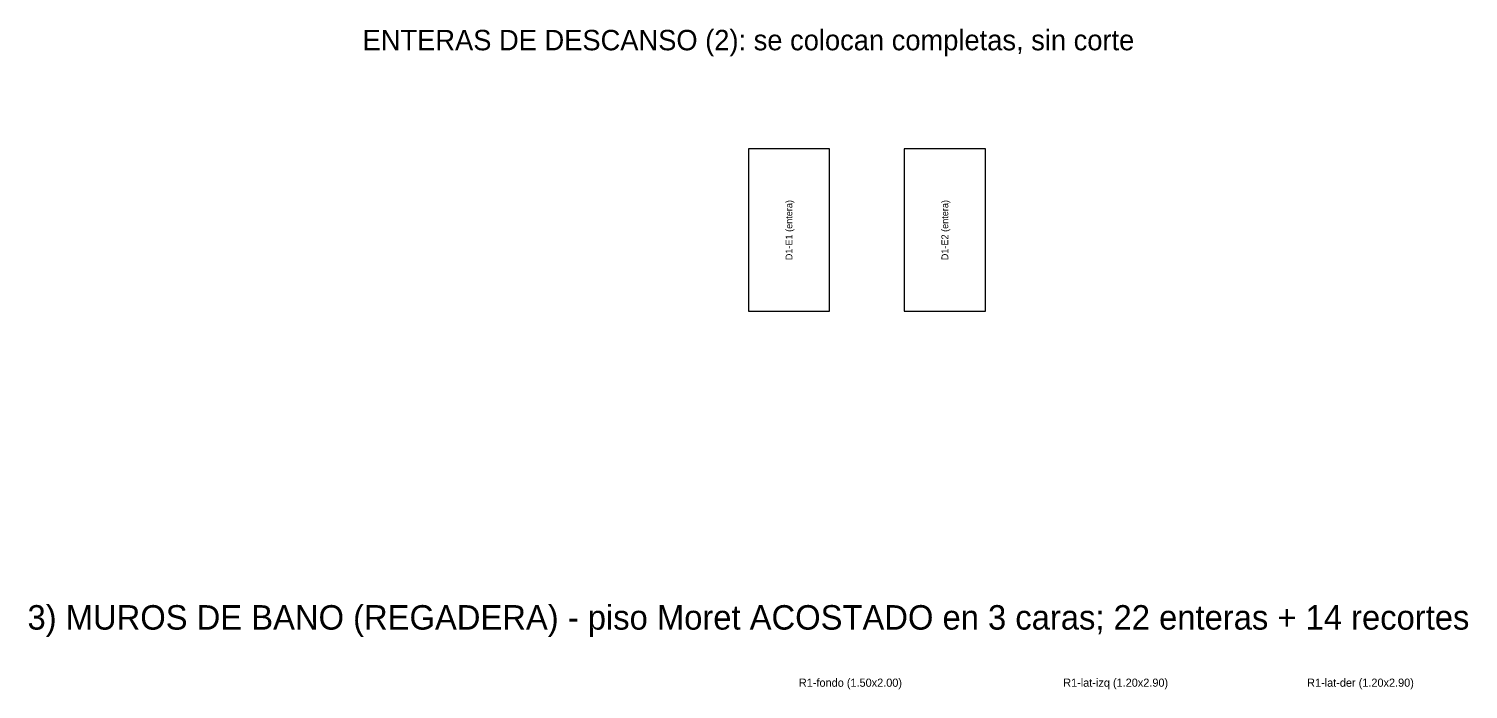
# Model space of a CAD drawing. Header units: metres. Extents: x 305.3 to 390.9, y -184.6 to -119.2.
# Drawn here: x 374.8 to 385.39, y -152.3 to -147.45 of the extents above; entities that cross this region are included whole.
import ezdxf
from ezdxf.enums import TextEntityAlignment as Align

# ---------------------------------------------------------------- set-up
doc = ezdxf.new("R2010")
doc.units = ezdxf.units.M
doc.layers.add('ESCALERA-REGADERA-ZOCLO', color=6, linetype='Continuous')
doc.layers.add('ESCALERA-REGADERA-ZOCLO-TEXTO', color=7, linetype='Continuous')

msp = doc.modelspace()

# ---------------------------------------------------------------- linework, layer by layer
at = {"layer": 'ESCALERA-REGADERA-ZOCLO'}
for points in [[(380.096, -149.525), (380.692, -149.525), (380.692, -148.331), (380.096, -148.331)], [(381.242, -149.525), (381.838, -149.525), (381.838, -148.331), (381.242, -148.331)]]:
    msp.add_lwpolyline(points, close=True, dxfattribs=at)

# ---------------------------------------------------------------- texts
at = {"layer": 'ESCALERA-REGADERA-ZOCLO-TEXTO'}
for s, height, p in [('ENTERAS DE DESCANSO (2): se colocan completas, sin corte', 0.15, (380.096, -147.531)), ('3) MUROS DE BANO (REGADERA) - piso Moret ACOSTADO en 3 caras; 22 enteras + 14 recortes', 0.18, (380.096, -151.775)), ('R1-fondo (1.50x2.00)', 0.06, (380.846, -152.255)), ('R1-lat-izq (1.20x2.90)', 0.06, (382.796, -152.255)), ('R1-lat-der (1.20x2.90)', 0.06, (384.596, -152.255))]:
    msp.add_text(s, height=height, dxfattribs=at).set_placement(p, align=Align.MIDDLE_CENTER)
for s, p in [('D1-E1 (entera)', (380.394, -148.928)), ('D1-E2 (entera)', (381.54, -148.928))]:
    msp.add_text(s, height=0.05, rotation=90, dxfattribs=at).set_placement(p, align=Align.MIDDLE_CENTER)

doc.saveas('drawing.dxf')
